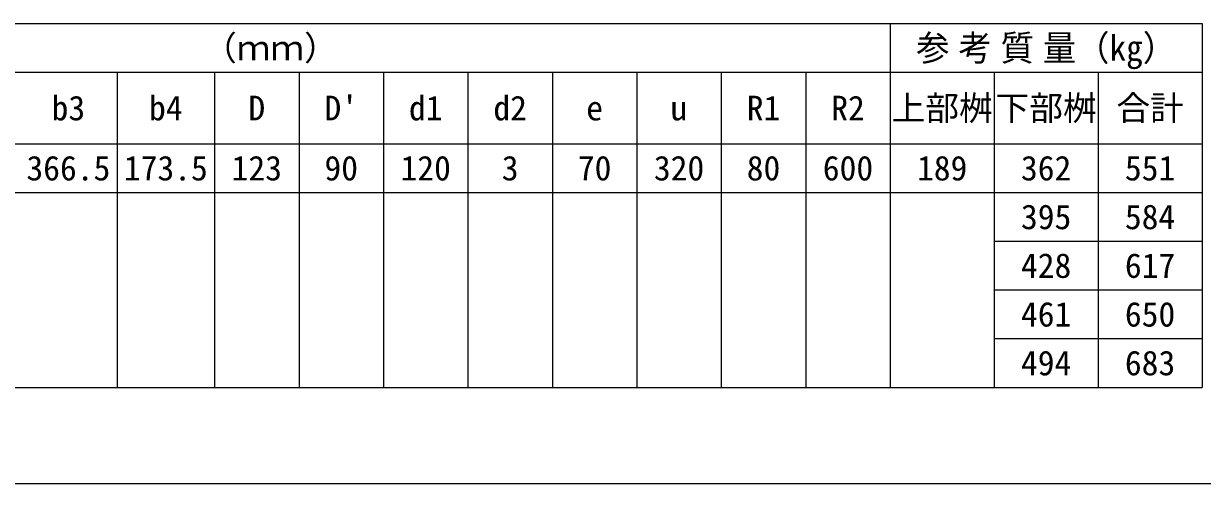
# Model space of a CAD drawing. Units: millimetres at full size; details may follow other scales. Extents: x -36174 to -11409, y 24892 to 47415.
# Drawn here: x -18651 to -16836, y 40098 to 40806 of the extents above; entities that cross this region are included whole.
import ezdxf
from ezdxf.enums import TextEntityAlignment as Align

# ---------------------------------------------------------------- set-up
doc = ezdxf.new("R2010")
doc.units = ezdxf.units.MM
doc.header["$LTSCALE"] = 30
for name, color, linetype, lineweight in [('DEFPOINTS_3', 8, 'Continuous', 0), ('寸法線', 7, 'Continuous', 9), ('枠', 5, 'Continuous', 5)]:
    doc.layers.add(name, color=color, linetype=linetype, lineweight=lineweight)
doc.styles.add('ＭＳ ゴシック', font='')
doc.styles.add('ＭＳ Ｐゴシック', font='')
doc.styles.get('ＭＳ ゴシック').set_extended_font_data('MS Gothic')
doc.styles.get('ＭＳ Ｐゴシック').set_extended_font_data('MS PGothic')

msp = doc.modelspace()

# ---------------------------------------------------------------- linework, layer by layer
at = {"layer": 'DEFPOINTS_3'}
msp.add_line((-19176.73, 40546.26), (-17156.73, 40546.26), dxfattribs=at)
at = {"layer": '寸法線', "lineweight": 13}
for p, q in [((-20246.73, 40806.26), (-16836.73, 40806.26)), ((-17316.73, 40806.26), (-17316.73, 40621.26)), ((-16836.73, 40806.26), (-16836.73, 40621.26)), ((-19896.73, 40731.26), (-16836.73, 40731.26)), ((-18506.73, 40731.26), (-18506.73, 40621.26)), ((-18356.73, 40731.26), (-18356.73, 40621.26)), ((-18226.73, 40731.26), (-18226.73, 40621.26)), ((-18096.73, 40731.26), (-18096.73, 40621.26)), ((-17966.73, 40731.26), (-17966.73, 40621.26)), ((-17836.73, 40731.26), (-17836.73, 40621.26)), ((-17706.73, 40731.26), (-17706.73, 40621.26)), ((-17576.73, 40731.26), (-17576.73, 40621.26)), ((-17446.73, 40731.26), (-17446.73, 40621.26)), ((-17156.73, 40731.26), (-17156.73, 40621.26)), ((-16996.73, 40731.26), (-16996.73, 40621.26)), ((-19656.73, 40621.26), (-16836.73, 40621.26)), ((-18506.73, 40621.26), (-18506.73, 40246.26)), ((-18356.73, 40621.26), (-18356.73, 40246.26)), ((-18226.73, 40621.26), (-18226.73, 40246.26)), ((-18096.73, 40621.26), (-18096.73, 40246.26)), ((-17966.73, 40621.26), (-17966.73, 40246.26)), ((-17836.73, 40621.26), (-17836.73, 40246.26)), ((-17706.73, 40621.26), (-17706.73, 40246.26)), ((-17576.73, 40621.26), (-17576.73, 40246.26)), ((-17446.73, 40621.26), (-17446.73, 40246.26)), ((-17316.73, 40621.26), (-17316.73, 40246.26)), ((-17156.73, 40621.26), (-17156.73, 40246.26)), ((-16996.73, 40621.26), (-16996.73, 40246.26)), ((-16836.73, 40621.26), (-16836.73, 40246.26)), ((-17156.73, 40546.26), (-16836.73, 40546.26)), ((-17156.73, 40471.26), (-16836.73, 40471.26)), ((-17156.73, 40396.26), (-16836.73, 40396.26)), ((-17156.73, 40321.26), (-16836.73, 40321.26)), ((-19176.73, 40246.26), (-17316.73, 40246.26)), ((-17316.73, 40246.26), (-16836.73, 40246.26))]:
    msp.add_line(p, q, dxfattribs=at)
at = {"layer": '枠', "lineweight": 20}
msp.add_line((-20399.92, 40098.36), (-14799.92, 40098.36), dxfattribs=at)

# ---------------------------------------------------------------- texts
at = {"layer": '寸法線', "style": 'ＭＳ ゴシック'}
for s, p in [('寸          法            （ｍｍ）', (-18606.73, 40768.76)), ('上部桝', (-17236.73, 40676.26)), ('下部桝', (-17076.73, 40676.26)), ('合計', (-16916.73, 40676.26)), ('b3', (-18581.73, 40676.26)), ('b4', (-18431.73, 40676.26)), ('D', (-18291.73, 40676.26)), ("D'", (-18161.73, 40676.26)), ('d1', (-18031.73, 40676.26)), ('d2', (-17901.73, 40676.26)), ('e', (-17771.73, 40676.26)), ('u', (-17641.73, 40676.26)), ('R1', (-17511.73, 40676.26)), ('R2', (-17381.73, 40676.26)), ('366.5', (-18581.73, 40583.76)), ('173.5', (-18431.73, 40583.76)), ('123', (-18291.73, 40583.76)), ('90', (-18161.73, 40583.76)), ('120', (-18031.73, 40583.76)), ('3', (-17901.73, 40583.76)), ('70', (-17771.73, 40583.76)), ('320', (-17641.73, 40583.76)), ('80', (-17511.73, 40583.76)), ('600', (-17381.73, 40583.76)), ('189', (-17236.73, 40583.76)), ('362', (-17076.73, 40583.76)), ('551', (-16916.73, 40583.76)), ('395', (-17076.73, 40508.76)), ('584', (-16916.73, 40508.76)), ('428', (-17076.73, 40433.76)), ('617', (-16916.73, 40433.76)), ('461', (-17076.73, 40358.76)), ('650', (-16916.73, 40358.76)), ('494', (-17076.73, 40283.76)), ('683', (-16916.73, 40283.76))]:
    msp.add_text(s, height=37.98, dxfattribs=at).set_placement(p, align=Align.MIDDLE_CENTER)
at = {"layer": '寸法線', "style": 'ＭＳ Ｐゴシック', "width": 0.95}
msp.add_text('参 考 質 量（㎏）', height=39.59, dxfattribs=at).set_placement((-17076.73, 40768.76), align=Align.MIDDLE_CENTER)

doc.saveas('drawing.dxf')
